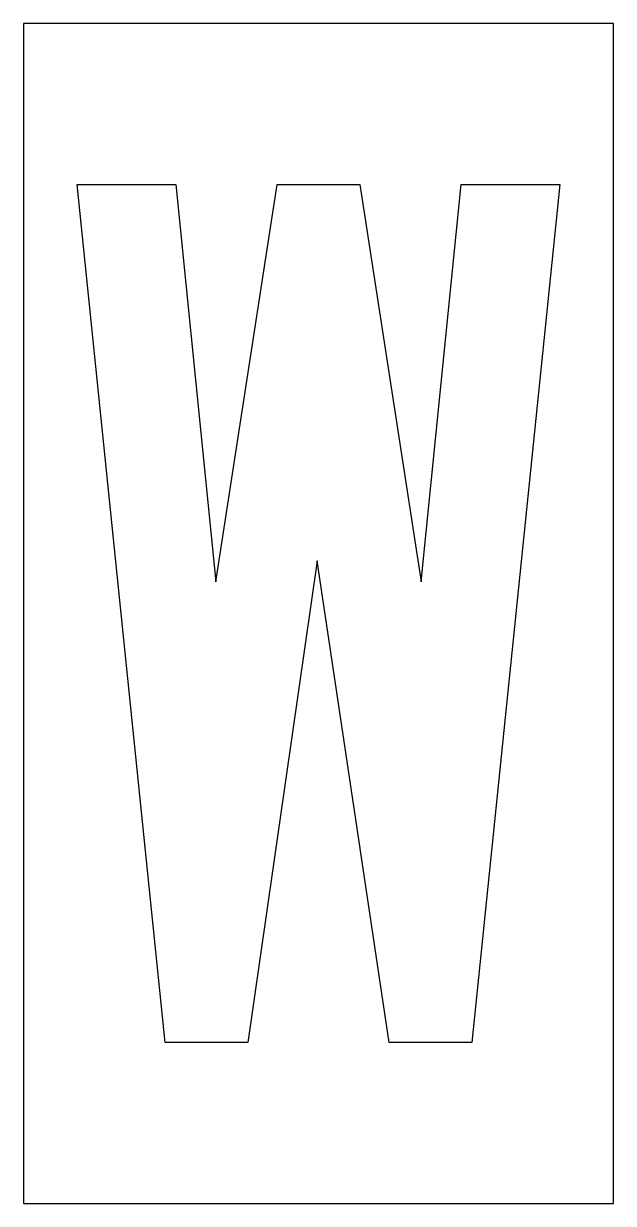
# Model space of a CAD drawing. Extents: x 0 to 11, y 0 to 22.
import ezdxf

# ---------------------------------------------------------------- set-up
doc = ezdxf.new("R2010")
doc.units = 0
doc.layers.add('CUT', color=7, linetype='Continuous')
doc.layers.add('OUTSIDE', color=1, linetype='Continuous')

msp = doc.modelspace()

# ---------------------------------------------------------------- linework, layer by layer
at = {"layer": 'CUT'}
msp.add_lwpolyline([(8.358, 3), (6.8176, 3.0024), (5.4748, 11.9818), (4.1806, 3.0005), (2.6397, 3.0013), (1, 19), (2.839, 18.9978), (3.5837, 11.591), (4.7289, 19), (6.2704, 18.999), (7.4144, 11.5902), (8.1596, 18.9997), (10, 19)], close=True, dxfattribs=at)
at = {"layer": 'OUTSIDE'}
msp.add_lwpolyline([(0, 0), (11, 0), (11, 22), (0, 22)], close=True, dxfattribs=at)

doc.saveas('drawing.dxf')
